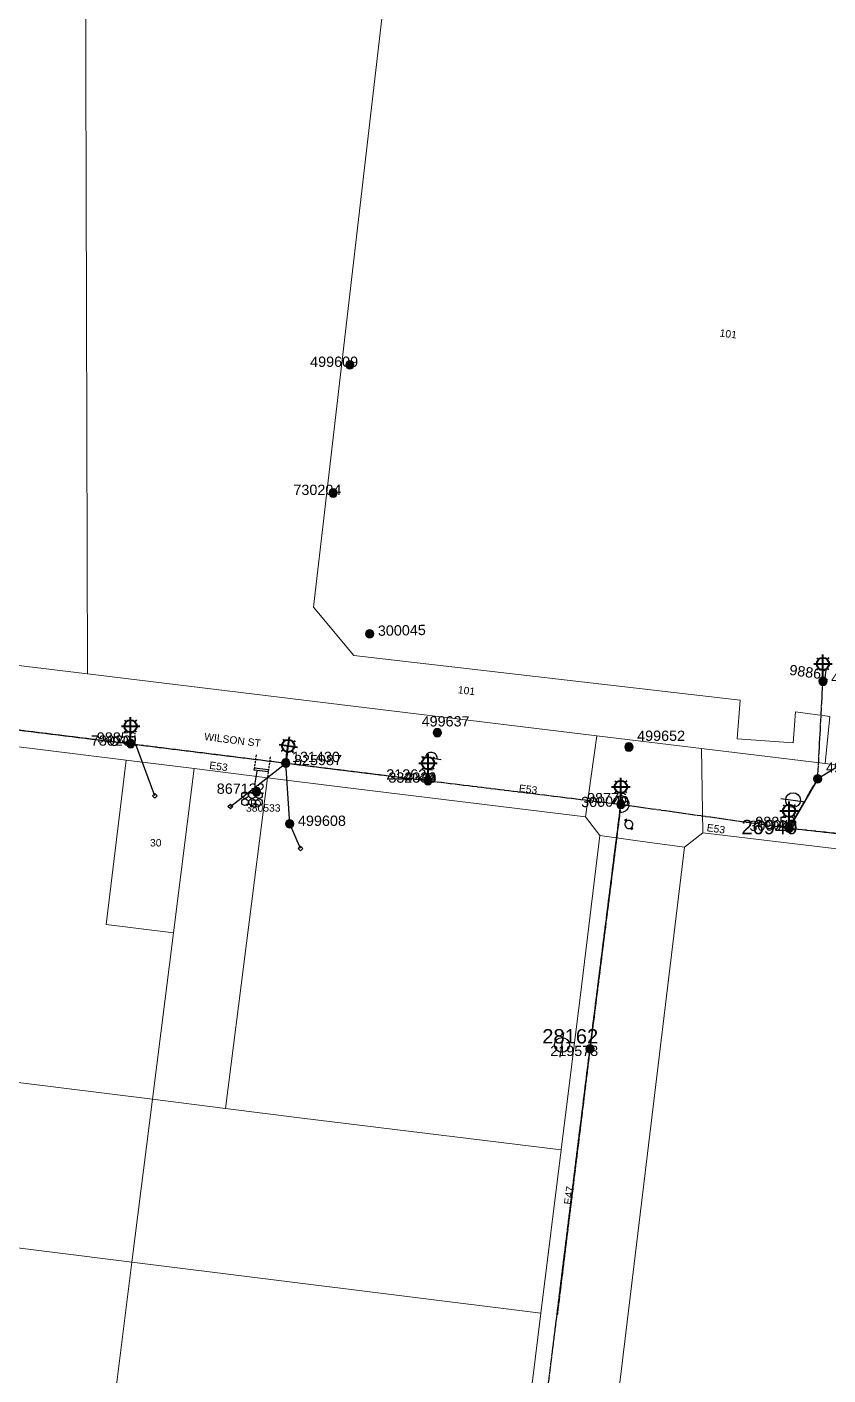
# Model space of a CAD drawing. Header units: metres. Extents: x 291879 to 294448, y 6259965 to 6261176.
# Drawn here: x 293345.1 to 293539.7, y 6260163.6 to 6260491.5 of the extents above; entities that cross this region are included whole.
import ezdxf
from ezdxf.enums import TextEntityAlignment as Align

# ---------------------------------------------------------------- set-up
doc = ezdxf.new("R2010")
doc.units = ezdxf.units.M
doc.linetypes.add('Cable Exist OH', pattern=[1, 1, 0])
doc.linetypes.add('DASHED', pattern=[0.75, 0.5, -0.25])
doc.layers.get('0').update_dxf_attribs({"color": 6})
for name, color, linetype, lineweight in [('Cadastre Buildings_SP_EXT', 9, 'Continuous', 5), ('Cadastre Land Parcels_SP_EXT', 9, 'Continuous', 5), ('Cadastre Roads_SP_EXT', 9, 'Continuous', 5)]:
    doc.layers.add(name, color=color, linetype=linetype, lineweight=lineweight)
for name, color, linetype in [('Duct_SP_EXT', 7, 'Continuous'), ('Equip_SP_HV_EXT', 7, 'Continuous'), ('Equip_SP_LV_EXT', 7, 'Continuous'), ('Equip_SP_SL_EXT', 7, 'Continuous'), ('Mains_HV_EXT', 7, 'Continuous'), ('Mains_LV_EXT', 7, 'Continuous'), ('Mains_SL_EXT', 7, 'Continuous'), ('Services_SP_EXT', 7, 'Continuous'), ('SupportsOH_SP_TR_HV_LV_SL_EXT', 7, 'Continuous')]:
    doc.layers.add(name, color=color, linetype=linetype)
doc.layers.add('UNKNOWN_FEATURES', color=1, linetype='DASHED', plot=False)
doc.styles.add('HVSW_LABEL', font='arial.ttf')
doc.styles.add('iecARIAL', font='arial.ttf', dxfattribs={"height": 2})
doc.styles.add('POLE_LABEL', font='arial.ttf')
doc.styles.get("Standard").update_dxf_attribs({"font": 'arial.ttf'})

# ---------------------------------------------------------------- blocks, each defined once
blk = doc.blocks.new('DUCT_EXT')
blk.add_circle((0, 0.8), 0.8)
at = {"flags": 1}
blk.add_attdef('Z', (0, 0), '', height=0.2, dxfattribs=at)
at = {"flags": 9}
for tag, p in [('DUCT_CODE', (0, 0)), ('XSECT_TYPE', (0, -0.2)), ('STATE', (0, -0.6)), ('FB_REFERENCE', (0, -0.4)), ('NOTES', (0, -0.8))]:
    blk.add_attdef(tag, text='', height=0.2, dxfattribs=at).set_placement(p, align=Align.MIDDLE_LEFT)
blk = doc.blocks.new('LV_OH_LINKS_OPEN_EXT')
for p, q in [((-0.17, 4.97), (-0.17, 5.46)), ((0.17, 4.97), (0.17, 5.46)), ((-0.17, 3), (-0.17, 2.5)), ((0.17, 3), (0.17, 2.5))]:
    blk.add_line(p, q)
blk.add_lwpolyline([(0, 2.99, 1), (0, 4.98, 1)], format="xyb", close=True)
at = {"flags": 9}
for tag, p in [('ACTUAL_STATUS', (0, 0)), ('CONSTRUCTED_VOLTAGE', (0, -0.2)), ('OPERATING_VOLTAGE', (0, -0.6)), ('ORIENTATION', (0, -0.8)), ('OWNED_BY', (0, -1)), ('STATE', (0, -1.2)), ('SWITCH_TYPE', (0, -1.4)), ('NO_PHASES', (0, -0.4)), ('USAGE', (0, -1.6)), ('LEGEND', (0, -1.8)), ('NOTES', (0, -2))]:
    blk.add_attdef(tag, text='', height=0.2, dxfattribs=at).set_placement(p, align=Align.MIDDLE_LEFT)
at = {"flags": 1}
blk.add_attdef('Z', (0, 0), '', height=0.2, dxfattribs=at)
blk = doc.blocks.new('SL_LANTERN_EXT')
at = {"lineweight": 40}
for p, q in [((-2.25, 4.22), (2.25, 4.22)), ((-1.46, 5.68), (-1.06, 5.28)), ((0, 1.97), (0, 6.47)), ((1.46, 5.68), (1.06, 5.28)), ((-1.46, 2.76), (-1.06, 3.16)), ((0, 0), (0, 2.72)), ((1.46, 2.76), (1.06, 3.16))]:
    blk.add_line(p, q, dxfattribs=at)
blk.add_circle((0, 4.22), 1.5, dxfattribs=at)
at = {"style": 'iecARIAL', "flags": 8}
blk.add_attdef('ASSET_NUM', (1.5, 1.5), '', height=2.5, dxfattribs=at)
for tag, p, height, flags in [('OPERATING_VOLTAGE', (0.98, -1.65), 0.2, 9), ('ORIENTATION', (0.98, -1.85), 0.2, 9), ('OWNED_BY', (0.98, -2.05), 0.2, 9), ('STATE', (0.98, -2.25), 0.2, 9), ('CONSTRUCTED_VOLTAGE', (0.98, -0.65), 0.2, 9), ('CONTROL_TYPE', (0.98, -0.85), 0.2, 9), ('LANTERN_PURPOSE', (0.98, -1.05), 0.2, 9), ('LANTERN_TYPE', (0.98, -1.25), 0.2, 9), ('NO_PHASES', (0.98, -1.45), 0.2, 9), ('USAGE', (0.98, -2.45), 0.2, 9), ('CEXIST', (0.98, -2.65), 0.2, 9), ('CNEW', (0.98, -2.85), 0.2, 9), ('CNUMBER', (0.98, -3.05), 0.2, 9), ('CREMOVE', (0.98, -3.25), 0.2, 9), ('CREPLACE', (0.98, -3.45), 0.2, 9), ('LNUMBER', (2.18, -3.25), 2.5, 8), ('LKINGHEIGHT', (0.98, -3.65), 0.2, 9), ('LBRACKET', (0.98, -3.85), 0.2, 9), ('LBRACKETVOCAB', (0.98, -4.05), 0.2, 9), ('LCATEGORY', (0.98, -4.25), 0.2, 9), ('LCHARGE1', (0.98, -4.45), 0.2, 9), ('LCHARGE1PERCENT', (0.98, -4.65), 0.2, 9), ('LCHARGE2', (0.98, -4.85), 0.2, 9), ('LCHARGE2PERCENT', (0.98, -5.05), 0.2, 9), ('LCHARGE3', (0.98, -5.25), 0.2, 9), ('LCHARGE3PERCENT', (0.98, -5.45), 0.2, 9), ('LEXIST', (0.98, -5.65), 0.2, 9), ('LLAMP', (0.98, -5.85), 0.2, 9), ('LLAMPVOCAB', (0.98, -6.05), 0.2, 9), ('LMAST', (0.98, -6.25), 0.2, 9), ('LMASTVOCAB', (0.98, -6.45), 0.2, 9), ('LNEW', (0.98, -6.65), 0.2, 9), ('STREETNAME', (0.98, -9.25), 0.2, 9), ('SUBURB', (0.98, -9.45), 0.2, 1), ('LANTNUMBER', (0.98, -6.85), 0.2, 9), ('LOUTREACH', (0.98, -7.25), 0.2, 9), ('LOUTREACHVOCAB', (0.98, -7.45), 0.2, 9), ('LRATECODE', (0.98, -7.65), 0.2, 9), ('LREMOVE', (0.98, -7.85), 0.2, 9), ('LREPLACE', (0.98, -8.05), 0.2, 9), ('LTYPE', (0.98, -8.25), 0.2, 9), ('LTYPEVOCAB', (0.98, -8.45), 0.2, 9), ('LEGEND', (0.98, -8.65), 0.2, 9), ('LOCATION', (0.98, -8.85), 0.2, 9), ('NOTES', (0.98, -9.05), 0.2, 9)]:
    blk.add_attdef(tag, p, '', height=height, dxfattribs=dict(flags=flags))
blk = doc.blocks.new('CCP_EXT')
blk.add_wipeout([(0, 0.57), (0.57, 0), (0, -0.57), (-0.57, 0)])
blk.add_lwpolyline([(-0.57, 0), (0, 0.57), (0.57, 0), (0, -0.57), (-0.57, 0)])
at = {"flags": 1}
blk.add_attdef('Z', (0, 0), '', height=0.2, dxfattribs=at)
at = {"flags": 9}
for tag, p in [('CCP_TYPE', (0, 0)), ('CONSTRUCTED_VOLTAGE', (0, -0.2)), ('OPERATING_VOLTAGE', (0, -0.6)), ('ORIENTATION', (0, -0.8)), ('OWNED_BY', (0, -1)), ('STATE', (0, -1.8)), ('NO_PHASES', (0, -0.4)), ('USAGE', (0, -1.2)), ('LEGEND', (0, -1.4)), ('LIFE_SUPPORT', (0, -1.6)), ('NOTES', (0, -2))]:
    blk.add_attdef(tag, text='', height=0.2, dxfattribs=at).set_placement(p, align=Align.MIDDLE_LEFT)
blk = doc.blocks.new('POLE_EXT')
blk.add_hatch(color=256).paths.add_polyline_path([(-1, 0, 1), (1, 0, 1)])
blk.add_lwpolyline([(-1, 0, 1), (1, 0, 1)], format="xyb", close=True)
for tag, height, flags, p in [('pNumber', 2.5, 8, (-17.84, 2.07)), ('OWNED_BY', 0.2, 9, (1.35, -0.4)), ('SPECIAL_USE', 0.2, 9, (1.35, -0.8)), ('STATE', 0.2, 9, (1.35, -1)), ('cLV', 0.2, 9, (1.35, -1.4)), ('hDepth', 0.2, 9, (1.35, -1.6)), ('hDia', 0.2, 9, (1.35, -1.8)), ('cHV', 0.2, 9, (1.35, -2)), ('PARENT', 0.2, 9, (1.35, -0.6)), ('USAGE', 0.2, 9, (1.35, -1.2)), ('LBRACKET', 0.2, 9, (1.35, -2.2)), ('LExisting', 0.2, 9, (1.35, -2.4)), ('LANTNUMBER', 0.2, 9, (1.35, -2.6)), ('LOther', 0.2, 9, (1.35, -2.8)), ('LRemove', 0.2, 9, (1.35, -3)), ('LEGEND', 0.2, 9, (1.35, -3.2)), ('cLinedev', 0.2, 9, (1.35, -3.4)), ('pExisting', 0.2, 9, (1.35, -3.8)), ('pFooting', 0.2, 9, (1.35, -4.4)), ('pNew', 0.2, 9, (1.35, -4.6)), ('pRelocate', 0.2, 9, (1.35, -5)), ('pRemove', 0.2, 9, (1.35, -5.2)), ('pReplace', 0.2, 9, (1.35, -5.4)), ('pStay', 0.2, 9, (1.35, -5.6)), ('pType', 0.2, 9, (1.35, -5.8)), ('cspan', 0.2, 9, (1.35, -6)), ('STREETNAME', 0.2, 9, (1.35, -6.2)), ('SUBURB', 0.2, 9, (1.35, -6.4)), ('LOCATION', 0.2, 9, (1.35, -3.6)), ('PFNUMBER', 0.2, 9, (1.35, -4)), ('NEWPFNUMBER', 0.2, 9, (1.35, -4.2)), ('NOTES', 0.2, 9, (1.35, -6.6)), ('OPERATED_BY', 0.2, 9, (1.36, -7.01)), ('MAINTAINED_BY', 0.2, 9, (1.36, -6.81))]:
    blk.add_attdef(tag, text='', height=height, dxfattribs=dict(flags=flags)).set_placement(p, align=Align.MIDDLE_LEFT)
at = {"style": 'POLE_LABEL'}
for tag, height, flags, p in [('ASSET_NUM', 2.5, 8, (2, 2)), ('STRUCTURE_PLANT_NUMBER', 0.2, 9, (1.35, 0.03)), ('STREET_CODE', 0.2, 9, (1.35, -0.2))]:
    blk.add_attdef(tag, text='', height=height, dxfattribs=dict(at, flags=flags)).set_placement(p, align=Align.MIDDLE_LEFT)
at = {"flags": 1}
blk.add_attdef('Z', (1.35, -7.33), '', height=0.2, dxfattribs=at)
blk = doc.blocks.new('HV_USL_CLOSED_EXT')
blk.add_line((2.4, 5.5), (-2.4, 5.5))
blk.add_lwpolyline([(1.44, 5.5, 0.414214), (0, 6.94, 0.414214), (-1.44, 5.5)], format="xyb")
for tag, height, flags, p in [('ASSET_NUM', 2.5, 8, (2, 2)), ('STREET_CODE', 0.2, 9, (1.5, 0)), ('ACTUAL_STATUS', 0.2, 9, (1.5, -0.2)), ('CONSTRUCTED_VOLTAGE', 0.2, 9, (1.5, -0.4)), ('OPERATING_VOLTAGE', 0.2, 9, (1.5, -0.8)), ('ORIENTATION', 0.2, 9, (1.5, -1)), ('OWNED_BY', 0.2, 9, (1.5, -1.2)), ('OPERATED_BY', 0.2, 9, (1.5, -1.4)), ('STATE', 0.2, 9, (1.5, -1.8)), ('SWITCH_TYPE', 0.2, 9, (1.5, -2)), ('STREETNAME', 0.2, 9, (1.5, -2.8)), ('SUBURB', 0.2, 9, (1.5, -3)), ('NO_PHASES', 0.2, 9, (1.5, -0.6)), ('MAINTAINED_BY', 0.2, 9, (1.5, -1.6)), ('USAGE', 0.2, 9, (1.5, -2.2)), ('LEGEND', 0.2, 9, (1.5, -2.4)), ('LOCATION', 0.2, 9, (1.5, -2.6)), ('NOTES', 0.2, 9, (1.5, -3.2)), ('Z', 0.2, 1, (1.5, -3.6)), ('LABEL_ALIGNMENT', 0.2, 9, (1.5, -3.4))]:
    blk.add_attdef(tag, text='', height=height, dxfattribs=dict(flags=flags)).set_placement(p, align=Align.MIDDLE_LEFT)
blk = doc.blocks.new('HV_ABS_CLOSED_EXT')
blk.add_line((-3, 6.87), (3, 6.87))
blk.add_circle((0, 6.87), 1.8)
at = {"style": 'HVSW_LABEL'}
for tag, height, flags, p in [('ASSET_NUM', 3.5, 8, (2, 2)), ('STREET_CODE', 0.2, 9, (0, -0.2))]:
    blk.add_attdef(tag, text='', height=height, dxfattribs=dict(at, flags=flags)).set_placement(p, align=Align.MIDDLE_LEFT)
at = {"flags": 1}
blk.add_attdef('Z', (0, 0), '', height=0.2, dxfattribs=at)
at = {"flags": 9}
for tag, p in [('ACTUAL_STATUS', (0, -0.4)), ('CONSTRUCTED_VOLTAGE', (0, -0.6)), ('OPERATING_VOLTAGE', (0, -1)), ('ORIENTATION', (0, -1.2)), ('OWNED_BY', (0, -1.4)), ('STATE', (0, -1.6)), ('SWITCH_TYPE', (0, -1.8)), ('STREETNAME', (0, -2.6)), ('SUBURB', (0, -2.8)), ('NO_PHASES', (0, -0.8)), ('USAGE', (0, -2)), ('LEGEND', (0, -2.2)), ('LOCATION', (0, -2.4)), ('NOTES', (0, -3))]:
    blk.add_attdef(tag, text='', height=0.2, dxfattribs=at).set_placement(p, align=Align.MIDDLE_LEFT)

msp = doc.modelspace()

# ---------------------------------------------------------------- linework, layer by layer
at = {"layer": 'Cadastre Buildings_SP_EXT', "linetype": 'Continuous'}
for points in [[(293393.26, 6260228.47), (293375.54, 6260230.67), (293370.56, 6260191.06), (293469.93, 6260178.62), (293474.87, 6260218.39), (293411.92, 6260226.12), (293393.26, 6260228.47)], [(293261.3, 6260123.73), (293360.49, 6260111.26), (293365.48, 6260150.85), (293370.56, 6260191.06), (293271.02, 6260203.51), (293261.3, 6260123.73)]]:
    msp.add_lwpolyline(points, close=True, dxfattribs=at)
at = {"layer": 'Cadastre Land Parcels_SP_EXT', "linetype": 'Continuous'}
for points in [[(293242.59, 6260555.32), (293232.23, 6260556.66), (293225.73, 6260502.16), (293116.76, 6260515.57), (293103.81, 6260490.16), (293085.92, 6260455.05), (293076.36, 6260436.29), (293061.12, 6260406.37), (293149.2, 6260395.69), (293270.78, 6260344.96), (293296.12, 6260341.88), (293359.76, 6260334.13), (293359.23, 6260539.72), (293311.28, 6260546.31), (293304.3, 6260547.23), (293289.23, 6260549.21), (293242.59, 6260555.32)], [(293391.57, 6260535.48), (293359.23, 6260539.72), (293359.76, 6260334.13), (293483.55, 6260319.09), (293508.96, 6260316), (293539.06, 6260312.35), (293540.14, 6260323.75), (293531.82, 6260324.89), (293531.26, 6260317.38), (293517.64, 6260318.32), (293518.36, 6260327.73), (293424.52, 6260338.62), (293414.69, 6260350.34), (293435.5, 6260529.99), (293391.57, 6260535.48)], [(293452.27, 6260527.81), (293435.5, 6260529.99), (293414.69, 6260350.34), (293424.52, 6260338.62), (293518.36, 6260327.73), (293517.64, 6260318.32), (293531.26, 6260317.38), (293531.82, 6260324.89), (293540.14, 6260323.75), (293539.06, 6260312.35), (293556.11, 6260310.29), (293580.51, 6260510.93), (293572.85, 6260511.94), (293554.27, 6260514.37), (293531.12, 6260517.41), (293512.98, 6260519.82), (293512.97, 6260519.82), (293452.27, 6260527.81)], [(293380.65, 6260271.2), (293385.65, 6260311.12), (293369.18, 6260313.18), (293364.31, 6260273.17), (293380.65, 6260271.2)], [(293642.97, 6260279.53), (293509.32, 6260295.5), (293504.87, 6260292.01), (293474.02, 6260036.89), (293466.67, 6259976.08), (293501.92, 6259971.75), (293502.84, 6259971.63), (293526.47, 6259968.91), (293559.19, 6259964.89), (293561.6, 6259984.86), (293661.54, 6259972.78), (293668.81, 6260030.82), (293669.1, 6260033.18), (293670.09, 6260041.12), (293672.26, 6260058.48), (293689.49, 6260195.81), (293633.61, 6260202.96), (293642.97, 6260279.53)], [(293370.56, 6260191.06), (293375.54, 6260230.67), (293275.61, 6260243.1), (293271.02, 6260203.51), (293370.56, 6260191.06)]]:
    msp.add_lwpolyline(points, close=True, dxfattribs=at)
at = {"layer": 'Cadastre Roads_SP_EXT', "linetype": 'Continuous'}
for points in [[(293539.06, 6260312.35), (293508.96, 6260316), (293509.14, 6260305.82), (293509.32, 6260295.5), (293642.97, 6260279.53), (293645.18, 6260279.26), (293695.05, 6260273.19), (293696.51, 6260283.21), (293697.93, 6260293.03), (293672.35, 6260296.14), (293657.04, 6260298.01), (293642, 6260299.84), (293626.88, 6260301.68), (293611.79, 6260303.51), (293596.69, 6260305.35), (293581.58, 6260307.19), (293556.11, 6260310.29), (293539.06, 6260312.35)], [(293445.85, 6259983.5), (293466.67, 6259976.08), (293474.02, 6260036.89), (293504.87, 6260292.01), (293492.85, 6260293.66), (293484.28, 6260294.83), (293479.88, 6260258.73), (293474.87, 6260218.39), (293469.93, 6260178.62), (293464.99, 6260138.5), (293464.85, 6260137.55), (293460.1, 6260098.73), (293455.19, 6260059.06), (293452.33, 6260035.97), (293450.21, 6260018.83), (293445.85, 6259983.5)]]:
    msp.add_lwpolyline(points, close=True, dxfattribs=at)
at = {"layer": 'Duct_SP_EXT'}
for p, q in [((293400.24, 6260310.73), (293400.27, 6260310.97)), ((293403.66, 6260310.33), (293400.24, 6260310.73)), ((293400.29, 6260311.21), (293400.27, 6260310.97)), ((293403.72, 6260310.81), (293400.29, 6260311.21)), ((293403.66, 6260310.33), (293403.69, 6260310.57)), ((293403.72, 6260310.81), (293403.69, 6260310.57))]:
    msp.add_line(p, q, dxfattribs=at)
msp.add_lwpolyline([(293400.51, 6260305.34), (293400.5, 6260307.54), (293400.96, 6260310.49)], dxfattribs=at)
at = {"layer": 'Mains_HV_EXT', "linetype": 'Cable Exist OH'}
for points in [[(293296.47, 6260326.27), (293442.52, 6260308.18)], [(293442.52, 6260308.18), (293489.37, 6260302.43)], [(293481.87, 6260242.95), (293489.37, 6260302.43)], [(293489.37, 6260302.43), (293530.26, 6260296.64)], [(293530.26, 6260296.64), (293560.47, 6260293.32)], [(293464.17, 6260098.63), (293466.4, 6260118.02), (293481.87, 6260242.95)]]:
    msp.add_lwpolyline(points, dxfattribs=at)
at = {"layer": 'Mains_HV_EXT', "linetype": 'Continuous'}
msp.add_lwpolyline([(293491.37, 6260302.14, -0.400087), (293489.12, 6260300.44)], format="xyb", dxfattribs=at)
at = {"layer": 'Mains_LV_EXT', "linetype": 'Cable Exist OH'}
for points in [[(293329.03, 6260322.25), (293370.23, 6260317.18)], [(293370.23, 6260317.18), (293407.94, 6260312.45)], [(293407.94, 6260312.45), (293442.52, 6260308.18)], [(293442.52, 6260308.18), (293489.37, 6260302.43)], [(293489.19, 6260300.91), (293489.37, 6260302.43)], [(293489.37, 6260302.43), (293530.26, 6260296.64)], [(293489.19, 6260300.91), (293481.87, 6260242.95), (293473.9, 6260178.17)], [(293530.26, 6260296.64), (293560.05, 6260293.28), (293560.48, 6260293.22)]]:
    msp.add_lwpolyline(points, dxfattribs=at)
at = {"layer": 'Mains_LV_EXT', "linetype": 'Continuous'}
msp.add_lwpolyline([(293491.35, 6260302.18, 1.020065), (293487.38, 6260302.67)], format="xyb", dxfattribs=at)
at = {"layer": 'Mains_SL_EXT', "linetype": 'Cable Exist OH'}
for points in [[(293530.26, 6260296.64), (293537.22, 6260308.62), (293538.49, 6260332.36)], [(293296.47, 6260326.18), (293329.03, 6260322.25), (293370.23, 6260317.18)], [(293370.23, 6260317.18), (293407.94, 6260312.45)], [(293407.94, 6260312.45), (293442.52, 6260308.18)], [(293442.52, 6260308.18), (293489.37, 6260302.43)], [(293489.37, 6260302.43), (293530.26, 6260296.64)], [(293530.26, 6260296.64), (293560.51, 6260293.38)]]:
    msp.add_lwpolyline(points, dxfattribs=at)
at = {"layer": 'Services_SP_EXT'}
msp.add_lwpolyline([(293545.99, 6260313.99), (293537.22, 6260308.62), (293530.26, 6260296.64)], dxfattribs=at)
at = {"layer": 'UNKNOWN_FEATURES'}
for points in [[(293400.71, 6260314.43), (293400.29, 6260310.94)], [(293404.14, 6260313.97), (293403.48, 6260308.87)]]:
    msp.add_lwpolyline(points, dxfattribs=at)

# ---------------------------------------------------------------- block references
at = {"layer": 'Duct_SP_EXT', "rotation": 90.14766921989388}
for p in [(293398.83, 6260304.63), (293400.54, 6260304.65), (293402.24, 6260304.66), (293398.83, 6260302.93), (293400.54, 6260302.95), (293402.24, 6260302.96)]:
    msp.add_blockref('DUCT_EXT', p, dxfattribs=at)
at = {"layer": 'Equip_SP_HV_EXT'}
ref = msp.add_blockref('HV_USL_CLOSED_EXT', (293442.52, 6260308.18), dxfattribs=dict(at, rotation=351.8259112576184))
ref.add_attrib('ASSET_NUM', '34330', dxfattribs={"layer": '0', "height": 2.5}).set_placement((293444.52, 6260308.93), align=Align.MIDDLE_RIGHT)
ref = msp.add_blockref('HV_ABS_CLOSED_EXT', (293530.26, 6260296.64), dxfattribs=dict(at, rotation=351.8617256597418))
ref.add_attrib('ASSET_NUM', '26940', dxfattribs={"layer": '0', "height": 3.5, "style": 'HVSW_LABEL'}).set_placement((293532.26, 6260296.89), align=Align.MIDDLE_RIGHT)
ref = msp.add_blockref('HV_ABS_CLOSED_EXT', (293481.87, 6260242.95), dxfattribs=dict(at, rotation=81.90295262872465))
ref.add_attrib('ASSET_NUM', '28162', dxfattribs={"layer": '0', "height": 3.5, "style": 'HVSW_LABEL'}).set_placement((293483.87, 6260243.2), align=Align.BOTTOM_RIGHT)
at = {"layer": 'Equip_SP_LV_EXT'}
for p, rotation in [((293370.23, 6260317.17), 81.83139883454896), ((293489.19, 6260300.91), 212.2675617009691)]:
    msp.add_blockref('LV_OH_LINKS_OPEN_EXT', p, dxfattribs=dict(at, rotation=rotation))
at = {"layer": 'Equip_SP_SL_EXT'}
ref = msp.add_blockref('SL_LANTERN_EXT', (293538.49, 6260332.36), dxfattribs=at)
ref.add_attrib('ASSET_NUM', '98861', dxfattribs={"layer": '0', "height": 2.5, "rotation": 352.2699, "style": 'iecARIAL'}).set_placement((293539.99, 6260333.86), align=Align.MIDDLE_RIGHT)
ref = msp.add_blockref('SL_LANTERN_EXT', (293370.23, 6260317.18), dxfattribs=at)
ref.add_attrib('ASSET_NUM', '98856', dxfattribs={"layer": '0', "height": 2.5, "rotation": 359.9328, "style": 'iecARIAL'}).set_placement((293371.73, 6260318.68), align=Align.MIDDLE_RIGHT)
ref = msp.add_blockref('SL_LANTERN_EXT', (293407.94, 6260312.45), dxfattribs=dict(at, rotation=351.7387761999176))
ref.add_attrib('ASSET_NUM', '131430', dxfattribs={"layer": '0', "height": 2.5, "rotation": 0.0205, "style": 'iecARIAL'}).set_placement((293409.44, 6260313.95), align=Align.MIDDLE_LEFT)
ref = msp.add_blockref('SL_LANTERN_EXT', (293442.52, 6260308.18), dxfattribs=at)
ref.add_attrib('ASSET_NUM', '212625', dxfattribs={"layer": '0', "height": 2.5, "rotation": 359.914, "style": 'iecARIAL'}).set_placement((293444.02, 6260309.68), align=Align.MIDDLE_RIGHT)
ref = msp.add_blockref('SL_LANTERN_EXT', (293489.37, 6260302.43), dxfattribs=at)
ref.add_attrib('ASSET_NUM', '98776', dxfattribs={"layer": '0', "height": 2.5, "rotation": 0.0141, "style": 'iecARIAL'}).set_placement((293490.87, 6260303.93), align=Align.MIDDLE_RIGHT)
ref = msp.add_blockref('SL_LANTERN_EXT', (293530.26, 6260296.64), dxfattribs=at)
ref.add_attrib('ASSET_NUM', '98858', dxfattribs={"layer": '0', "height": 2.5, "rotation": 359.8952, "style": 'iecARIAL'}).set_placement((293531.76, 6260298.14), align=Align.MIDDLE_RIGHT)
at = {"layer": 'Services_SP_EXT'}
for p in [(293394.47, 6260301.88), (293411.5, 6260291.65)]:
    msp.add_blockref('CCP_EXT', p, dxfattribs=at)
at = {"layer": 'SupportsOH_SP_TR_HV_LV_SL_EXT'}
ref = msp.add_blockref('POLE_EXT', (293423.52, 6260409.33), dxfattribs=at)
ref.add_attrib('ASSET_NUM', '499609', dxfattribs={"layer": '0', "height": 2.5, "style": 'POLE_LABEL'}).set_placement((293425.52, 6260410.08), align=Align.MIDDLE_RIGHT)
ref = msp.add_blockref('POLE_EXT', (293419.45, 6260378.17), dxfattribs=at)
ref.add_attrib('ASSET_NUM', '730204', dxfattribs={"layer": '0', "height": 2.5, "style": 'POLE_LABEL'}).set_placement((293421.45, 6260378.92), align=Align.MIDDLE_RIGHT)
ref = msp.add_blockref('POLE_EXT', (293428.32, 6260343.9), dxfattribs=at)
ref.add_attrib('ASSET_NUM', '300045', dxfattribs={"layer": '0', "height": 2.5, "rotation": 1, "style": 'POLE_LABEL'}).set_placement((293430.32, 6260344.65), align=Align.MIDDLE_LEFT)
ref = msp.add_blockref('POLE_EXT', (293538.49, 6260332.36), dxfattribs=at)
ref.add_attrib('ASSET_NUM', '499724', dxfattribs={"layer": '0', "height": 2.5, "style": 'POLE_LABEL'}).set_placement((293540.49, 6260333.11), align=Align.MIDDLE_LEFT)
ref = msp.add_blockref('POLE_EXT', (293444.78, 6260319.86), dxfattribs=at)
ref.add_attrib('ASSET_NUM', '499637', dxfattribs={"layer": '0', "height": 2.5, "rotation": 0.0474, "style": 'POLE_LABEL'}).set_placement((293446.78, 6260320.61), align=Align.BOTTOM_CENTER)
ref = msp.add_blockref('POLE_EXT', (293370.23, 6260317.18), dxfattribs=at)
ref.add_attrib('ASSET_NUM', '730201', dxfattribs={"layer": '0', "height": 2.5, "rotation": 359.9496, "style": 'POLE_LABEL'}).set_placement((293372.23, 6260317.93), align=Align.MIDDLE_RIGHT)
ref = msp.add_blockref('POLE_EXT', (293491.33, 6260316.36), dxfattribs=at)
ref.add_attrib('ASSET_NUM', '499652', dxfattribs={"layer": '0', "height": 2.5, "rotation": 359.9434, "style": 'POLE_LABEL'}).set_placement((293493.33, 6260317.11), align=Align.BOTTOM_LEFT)
ref = msp.add_blockref('POLE_EXT', (293407.94, 6260312.45), dxfattribs=at)
ref.add_attrib('ASSET_NUM', '825987', dxfattribs={"layer": '0', "height": 2.5, "rotation": 359.9931, "style": 'POLE_LABEL'}).set_placement((293409.94, 6260313.2), align=Align.MIDDLE_LEFT)
ref = msp.add_blockref('POLE_EXT', (293537.22, 6260308.62), dxfattribs=at)
ref.add_attrib('ASSET_NUM', '499734', dxfattribs={"layer": '0', "height": 2.5, "rotation": 0.0084, "style": 'POLE_LABEL'}).set_placement((293539.22, 6260309.37), align=Align.BOTTOM_LEFT)
ref = msp.add_blockref('POLE_EXT', (293442.52, 6260308.18), dxfattribs=at)
ref.add_attrib('ASSET_NUM', '332044', dxfattribs={"layer": '0', "height": 2.5, "rotation": 359.9465, "style": 'POLE_LABEL'}).set_placement((293444.52, 6260308.93), align=Align.MIDDLE_RIGHT)
ref = msp.add_blockref('POLE_EXT', (293400.83, 6260305.48), dxfattribs=at)
ref.add_attrib('ASSET_NUM', '867132', dxfattribs={"layer": '0', "height": 2.5, "style": 'POLE_LABEL'}).set_placement((293402.83, 6260306.23), align=Align.MIDDLE_RIGHT)
ref = msp.add_blockref('POLE_EXT', (293489.37, 6260302.43), dxfattribs=at)
ref.add_attrib('ASSET_NUM', '300049', dxfattribs={"layer": '0', "height": 2.5, "rotation": 1, "style": 'POLE_LABEL'}).set_placement((293491.37, 6260303.18), align=Align.MIDDLE_RIGHT)
ref = msp.add_blockref('POLE_EXT', (293408.9, 6260297.68), dxfattribs=at)
ref.add_attrib('ASSET_NUM', '499608', dxfattribs={"layer": '0', "height": 2.5, "style": 'POLE_LABEL'}).set_placement((293410.9, 6260298.43), align=Align.MIDDLE_LEFT)
ref = msp.add_blockref('POLE_EXT', (293530.26, 6260296.64), dxfattribs=at)
ref.add_attrib('ASSET_NUM', '300048', dxfattribs={"layer": '0', "height": 2.5, "rotation": 1, "style": 'POLE_LABEL'}).set_placement((293532.26, 6260297.39), align=Align.MIDDLE_RIGHT)
ref = msp.add_blockref('POLE_EXT', (293481.87, 6260242.95), dxfattribs=at)
ref.add_attrib('ASSET_NUM', '219573', dxfattribs={"layer": '0', "height": 2.5, "style": 'POLE_LABEL'}).set_placement((293483.87, 6260243.7), align=Align.TOP_RIGHT)

# ---------------------------------------------------------------- texts
at = {"layer": 'Cadastre Land Parcels_SP_EXT'}
for rotation, p in [(353.121, (293513.3, 6260416.22)), (353.0693, (293449.68, 6260329.45))]:
    msp.add_text('101', height=1.8, rotation=rotation, dxfattribs=at).set_placement(p)
msp.add_text('30', height=1.8, dxfattribs=at).set_placement((293374.95, 6260292.17))
at = {"layer": 'Cadastre Roads_SP_EXT'}
msp.add_text('WILSON ST', height=1.8, rotation=353.0096, dxfattribs=at).set_placement((293388.04, 6260318.04))
at = {"layer": 'Duct_SP_EXT'}
for s, p in [('380533', (293398.28, 6260300.64)), ('B', (293399.32, 6260301.71)), ('D', (293400.22, 6260301.71))]:
    msp.add_text(s, height=1.8, dxfattribs=at).set_placement(p)
at = {"layer": 'Mains_LV_EXT'}
for s, rotation, p in [('E53', 351.7388, (293389.26, 6260311.09)), ('E53', 352.9941, (293464.51, 6260305.48)), ('E53', 351.9252, (293510.15, 6260295.91)), ('E47', 81.8339, (293477.3, 6260204.96))]:
    msp.add_text(s, height=1.8, rotation=rotation, dxfattribs=at).set_placement(p)

# ---------------------------------------------------------------- next in the draw order: linework, layer by layer
at = {"layer": 'Cadastre Buildings_SP_EXT', "linetype": 'Continuous'}
msp.add_lwpolyline([(293484.28, 6260294.83), (293480.79, 6260299.36), (293421.73, 6260306.62), (293403.48, 6260308.88), (293393.26, 6260228.47), (293411.92, 6260226.12), (293474.87, 6260218.39), (293479.88, 6260258.73), (293484.28, 6260294.83)], close=True, dxfattribs=at)
at = {"layer": 'Services_SP_EXT'}
for points in [[(293394.47, 6260301.88), (293407.94, 6260312.45)], [(293411.5, 6260291.65), (293408.9, 6260297.68), (293407.98, 6260312.46)]]:
    msp.add_lwpolyline(points, dxfattribs=at)

# ---------------------------------------------------------------- next in the draw order: block references
msp.add_blockref('CCP_EXT', (293376.11, 6260304.48), dxfattribs=at)

# ---------------------------------------------------------------- next in the draw order: linework, layer by layer
at = {"layer": 'Cadastre Buildings_SP_EXT', "linetype": 'Continuous'}
for points in [[(293375.54, 6260230.67), (293380.65, 6260271.2), (293364.31, 6260273.17), (293369.18, 6260313.18), (293291.97, 6260322.7), (293284.88, 6260317.26), (293275.61, 6260243.1), (293375.54, 6260230.67)], [(293403.48, 6260308.88), (293385.65, 6260311.12), (293380.65, 6260271.2), (293375.54, 6260230.67), (293393.26, 6260228.47), (293403.48, 6260308.88)]]:
    msp.add_lwpolyline(points, close=True, dxfattribs=at)
at = {"layer": 'Cadastre Roads_SP_EXT', "linetype": 'Continuous'}
msp.add_lwpolyline([(293359.76, 6260334.13), (293296.12, 6260341.88), (293294.02, 6260332.18), (293291.97, 6260322.7), (293369.18, 6260313.18), (293385.65, 6260311.12), (293403.48, 6260308.88), (293421.73, 6260306.62), (293480.79, 6260299.36), (293482.18, 6260309.28), (293483.55, 6260319.09), (293359.76, 6260334.13)], close=True, dxfattribs=at)
at = {"layer": 'Services_SP_EXT'}
msp.add_lwpolyline([(293376.11, 6260304.48), (293371.52, 6260317.01)], dxfattribs=at)

doc.saveas('drawing.dxf')
